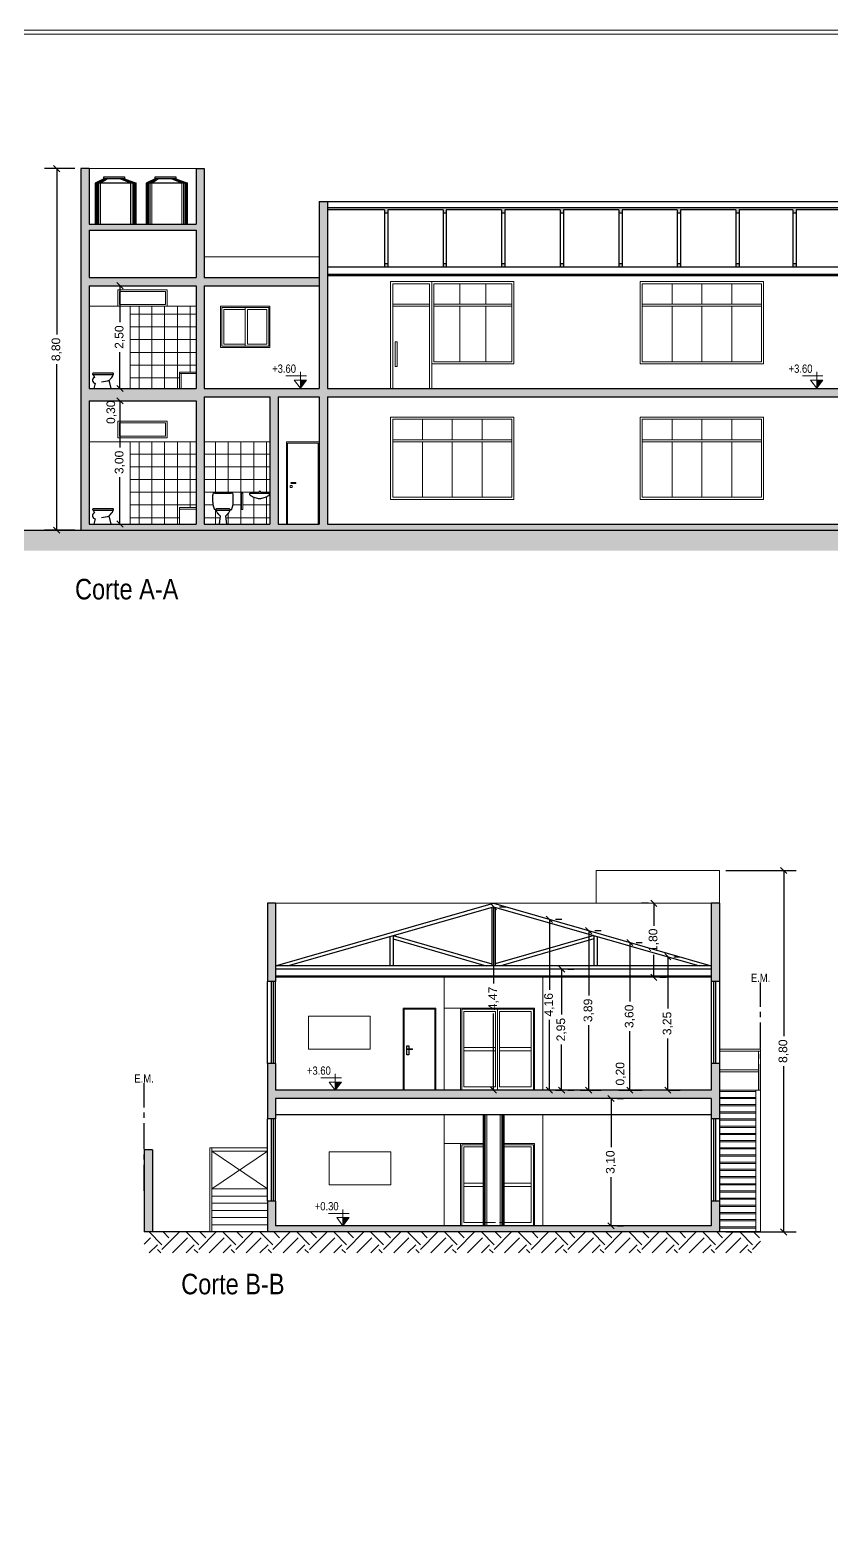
# Model space of a CAD drawing. Header units: millimetres. Extents: x 569 to 671, y 232 to 291.
# Drawn here: x 628.89 to 648.4, y 254.31 to 290.84 of the extents above; entities that cross this region are included whole.
import ezdxf

# ---------------------------------------------------------------- set-up
doc = ezdxf.new("R2010")
doc.units = ezdxf.units.MM
doc.linetypes.add('CENTERX2', pattern=[101.6, 63.5, -12.7, 12.7, -12.7])
for name, color, linetype, lineweight in [('Cotas', 9, 'Continuous', 13), ('MARCO', 130, 'Continuous', 15), ('Mobiliario', 84, 'Continuous', 18), ('Piso', 254, 'Continuous', 13)]:
    doc.layers.add(name, color=color, linetype=linetype, lineweight=lineweight)
for name, color, linetype in [('Ejes', 30, 'CENTERX2'), ('Espesor corte', 171, 'Continuous'), ('Muros', 1, 'Continuous'), ('Texto', 241, 'Continuous'), ('Vista', 4, 'Continuous')]:
    doc.layers.add(name, color=color, linetype=linetype)
doc.styles.add('CARATULA', font='arial.ttf')
doc.styles.add('Cecilia-3', font='ARIALN.TTF', dxfattribs={"height": 0.04})
doc.dimstyles.new('Seba', dxfattribs={"dimscale": 0.3, "dimtxt": 0.7, "dimasz": 0.5, "dimexe": 1, "dimexo": 0.5, "dimgap": 0.3, "dimtad": 0, "dimzin": 1, "dimtxsty": 'CARATULA', "dimblk": 'OBLIQUE', "dimcen": 0.5, "dimclrd": 256, "dimclre": 256, "dimadec": 0, "dimazin": 0, "dimtm": 1e-09, "dimtfac": 1, "dimtmove": 0, "dimatfit": 3, "dimldrblk": 'OBLIQUE', "dimfxl": 1.25, "dimarcsym": 1})
pattern_1 = [(0, (-0.27517, -1.80173), (0, 0.3095625), []), (90, (-0.27517, -1.80173), (-0.3095625, 2e-17), [])]

# ---------------------------------------------------------------- blocks, each defined once
blk = doc.blocks.new('_Oblique')
at = {"color": 0, "linetype": 'ByBlock', "lineweight": -2}
blk.add_line((-0.5, -0.5), (0.5, 0.5), dxfattribs=at)
blk = doc.blocks.new('*D107')
at = {"layer": 'Cotas', "lineweight": -2, "transparency": 16777216}
for p, q in [((643.022, 264.835), (643.022, 263.648)), ((643.172, 264.835), (643.322, 264.835)), ((643.022, 261.735), (643.022, 262.923)), ((643.172, 261.735), (643.322, 261.735))]:
    blk.add_line(p, q, dxfattribs=at)
at = {"layer": 'Defpoints', "color": 0, "transparency": 16777216}
for p in [(643.022, 264.835), (643.022, 264.835), (643.022, 261.735)]:
    blk.add_point(p, dxfattribs=at)
at = {"layer": 'Cotas', "lineweight": -2, "transparency": 16777216, "xscale": 0.15, "yscale": 0.15, "zscale": 0.15}
for p, rotation in [((643.022, 264.835), 90), ((643.022, 261.735), 270)]:
    blk.add_blockref('_Oblique', p, dxfattribs=dict(at, rotation=rotation))
at = {"layer": 'Cotas', "color": 0, "transparency": 16777216, "insert": (643.022, 263.285), "char_height": 0.21, "attachment_point": 5, "rotation": 90, "style": 'CARATULA'}
blk.add_mtext('3,10', dxfattribs=at)
blk = doc.blocks.new('*D108')
at = {"layer": 'Cotas', "lineweight": -2, "transparency": 16777216}
for p, q in [((641.819, 267.985), (641.819, 266.876)), ((641.969, 267.985), (642.119, 267.985)), ((641.819, 265.035), (641.819, 266.145)), ((641.969, 265.035), (642.119, 265.035))]:
    blk.add_line(p, q, dxfattribs=at)
at = {"layer": 'Defpoints', "color": 0, "transparency": 16777216}
for p in [(641.819, 267.985), (641.819, 267.985), (641.819, 265.035)]:
    blk.add_point(p, dxfattribs=at)
at = {"layer": 'Cotas', "lineweight": -2, "transparency": 16777216, "xscale": 0.15, "yscale": 0.15, "zscale": 0.15}
for p, rotation in [((641.819, 267.985), 90), ((641.819, 265.035), 270)]:
    blk.add_blockref('_Oblique', p, dxfattribs=dict(at, rotation=rotation))
at = {"layer": 'Cotas', "color": 0, "transparency": 16777216, "insert": (641.819, 266.51), "char_height": 0.21, "attachment_point": 5, "rotation": 90, "style": 'CARATULA'}
blk.add_mtext('2,95', dxfattribs=at)
blk = doc.blocks.new('*D109')
at = {"layer": 'Cotas', "lineweight": -2, "transparency": 16777216}
for p, q in [((643.932, 269.585), (643.763, 269.585)), ((644.063, 269.585), (644.063, 269.038)), ((644.063, 267.785), (644.063, 268.333)), ((644.213, 267.785), (644.363, 267.785))]:
    blk.add_line(p, q, dxfattribs=at)
at = {"layer": 'Defpoints', "color": 0, "transparency": 16777216}
for p in [(644.063, 269.585), (644.082, 269.585), (644.063, 267.785)]:
    blk.add_point(p, dxfattribs=at)
at = {"layer": 'Cotas', "lineweight": -2, "transparency": 16777216, "xscale": 0.15, "yscale": 0.15, "zscale": 0.15}
for p, rotation in [((644.063, 269.585), 90), ((644.063, 267.785), 270)]:
    blk.add_blockref('_Oblique', p, dxfattribs=dict(at, rotation=rotation))
at = {"layer": 'Cotas', "color": 0, "transparency": 16777216, "insert": (644.063, 268.685), "char_height": 0.21, "attachment_point": 5, "rotation": 90, "style": 'CARATULA'}
blk.add_mtext('1,80', dxfattribs=at)
blk = doc.blocks.new('SAVLS507')
for p, q in [((0.094, 0.337), (0.578, 0.337)), ((0.296, 0.161), (0.441, 0.186))]:
    blk.add_line(p, q)
blk.add_lwpolyline([(0.583, 0.35, 0.522647), (0.569, 0.37), (0.087, 0.37, 1), (0.087, 0.337), (0.094, 0.337), (0.119, 0.269, 0.782087), (0.139, 0.125), (0.108, 0), (0.531, 0), (0.483, 0.203, 0.067623), (0.502, 0.222), (0.543, 0.27, 0.088713), (0.57, 0.315)], format="xyb", close=True)
blk.add_arc((0.424, 0.284), 0.1, 279.6796, 305.7759)
blk = doc.blocks.new('SAVFS507')
blk.add_line((-0.172, 0.337), (0.172, 0.337))
blk.add_lwpolyline([(-0.172, 0.35), (-0.172, 0.335, 0.090169), (-0.169, 0.318), (-0.145, 0.276, 0.089458), (-0.136, 0.261), (-0.109, 0.235, 0.083801), (-0.096, 0.225), (-0.066, 0.202), (-0.094, 0), (0.094, 0), (0.066, 0.202), (0.096, 0.225, 0.083801), (0.109, 0.235), (0.136, 0.261, 0.089458), (0.145, 0.276), (0.169, 0.318, 0.090169), (0.172, 0.335), (0.172, 0.35, 0.414214), (0.152, 0.37), (-0.152, 0.37, 0.414214)], format="xyb", close=True)
blk = doc.blocks.new('LVCHF-BA')
blk.add_lwpolyline([(-0.231, 0.814), (0.231, 0.814, -0.414214), (0.241, 0.804), (0.241, 0.779, -0.157739), (0.237, 0.767), (0.214, 0.75, -0.075979), (0.134, 0.707), (0.05, 0.678, -0.172111), (-0.05, 0.678), (-0.134, 0.707, -0.075979), (-0.214, 0.75), (-0.237, 0.767, -0.316846), (-0.241, 0.779), (-0.241, 0.804, -0.414214), (-0.231, 0.814)], format="xyb", close=True)
blk = doc.blocks.new('*D139')
at = {"layer": 'Cotas', "lineweight": -2, "transparency": 16777216}
for p, q in [((645.812, 270.385), (647.523, 270.385)), ((647.223, 270.385), (647.223, 266.348)), ((647.223, 261.585), (647.223, 265.623)), ((645.812, 261.585), (647.523, 261.585))]:
    blk.add_line(p, q, dxfattribs=at)
at = {"layer": 'Defpoints', "color": 0, "transparency": 16777216}
for p in [(645.662, 270.385), (645.662, 261.585), (647.223, 261.585)]:
    blk.add_point(p, dxfattribs=at)
at = {"layer": 'Cotas', "lineweight": -2, "transparency": 16777216, "xscale": 0.15, "yscale": 0.15, "zscale": 0.15}
for p, rotation in [((647.223, 270.385), 90), ((647.223, 261.585), 270)]:
    blk.add_blockref('_Oblique', p, dxfattribs=dict(at, rotation=rotation))
at = {"layer": 'Cotas', "color": 0, "transparency": 16777216, "insert": (647.223, 265.985), "char_height": 0.21, "attachment_point": 5, "rotation": 90, "style": 'CARATULA'}
blk.add_mtext('8,80', dxfattribs=at)
blk = doc.blocks.new('*D140')
at = {"layer": 'Cotas', "lineweight": -2, "transparency": 16777216}
for p, q in [((629.974, 287.467), (629.234, 287.467)), ((629.534, 287.467), (629.534, 283.43)), ((629.534, 278.667), (629.534, 282.705)), ((629.974, 278.667), (629.234, 278.667))]:
    blk.add_line(p, q, dxfattribs=at)
at = {"layer": 'Defpoints', "color": 0, "transparency": 16777216}
for p in [(630.124, 287.467), (629.534, 278.667), (630.124, 278.667)]:
    blk.add_point(p, dxfattribs=at)
at = {"layer": 'Cotas', "lineweight": -2, "transparency": 16777216, "xscale": 0.15, "yscale": 0.15, "zscale": 0.15}
for p, rotation in [((629.534, 287.467), 90), ((629.534, 278.667), 270)]:
    blk.add_blockref('_Oblique', p, dxfattribs=dict(at, rotation=rotation))
at = {"layer": 'Cotas', "color": 0, "transparency": 16777216, "insert": (629.534, 283.067), "char_height": 0.21, "attachment_point": 5, "rotation": 90, "style": 'CARATULA'}
blk.add_mtext('8,80', dxfattribs=at)
blk = doc.blocks.new('*D146')
at = {"layer": 'Cotas', "lineweight": -2, "transparency": 16777216}
for p, q in [((631.073, 281.817), (631.073, 280.68)), ((631.223, 281.817), (631.373, 281.817)), ((631.073, 278.817), (631.073, 279.955)), ((631.223, 278.817), (631.373, 278.817))]:
    blk.add_line(p, q, dxfattribs=at)
at = {"layer": 'Defpoints', "color": 0, "transparency": 16777216}
for p in [(631.073, 281.817), (631.073, 281.817), (631.073, 278.817)]:
    blk.add_point(p, dxfattribs=at)
at = {"layer": 'Cotas', "lineweight": -2, "transparency": 16777216, "xscale": 0.15, "yscale": 0.15, "zscale": 0.15}
for p, rotation in [((631.073, 281.817), 90), ((631.073, 278.817), 270)]:
    blk.add_blockref('_Oblique', p, dxfattribs=dict(at, rotation=rotation))
at = {"layer": 'Cotas', "color": 0, "transparency": 16777216, "insert": (631.073, 280.317), "char_height": 0.21, "attachment_point": 5, "rotation": 90, "style": 'CARATULA'}
blk.add_mtext('3,00', dxfattribs=at)
blk = doc.blocks.new('*D147')
at = {"layer": 'Cotas', "lineweight": -2, "transparency": 16777216}
for p, q in [((631.073, 284.617), (631.073, 283.731)), ((631.223, 284.617), (631.373, 284.617)), ((631.073, 282.117), (631.073, 283.003)), ((631.223, 282.117), (631.373, 282.117))]:
    blk.add_line(p, q, dxfattribs=at)
at = {"layer": 'Defpoints', "color": 0, "transparency": 16777216}
for p in [(631.073, 284.617), (631.073, 284.617), (631.073, 282.117)]:
    blk.add_point(p, dxfattribs=at)
at = {"layer": 'Cotas', "lineweight": -2, "transparency": 16777216, "xscale": 0.15, "yscale": 0.15, "zscale": 0.15}
for p, rotation in [((631.073, 284.617), 90), ((631.073, 282.117), 270)]:
    blk.add_blockref('_Oblique', p, dxfattribs=dict(at, rotation=rotation))
at = {"layer": 'Cotas', "color": 0, "transparency": 16777216, "insert": (631.073, 283.367), "char_height": 0.21, "attachment_point": 5, "rotation": 90, "style": 'CARATULA'}
blk.add_mtext('2,50', dxfattribs=at)
blk = doc.blocks.new('*D148')
at = {"layer": 'Cotas', "lineweight": -2, "transparency": 16777216}
for p, q in [((640.162, 269.502), (640.162, 267.636)), ((640.312, 269.502), (640.462, 269.502)), ((640.162, 265.035), (640.162, 266.902)), ((642.18, 265.035), (639.862, 265.035))]:
    blk.add_line(p, q, dxfattribs=at)
at = {"layer": 'Defpoints', "color": 0, "transparency": 16777216}
for p in [(640.162, 269.502), (640.162, 269.502), (642.33, 265.035)]:
    blk.add_point(p, dxfattribs=at)
at = {"layer": 'Cotas', "lineweight": -2, "transparency": 16777216, "xscale": 0.15, "yscale": 0.15, "zscale": 0.15}
for p, rotation in [((640.162, 269.502), 90), ((640.162, 265.035), 270)]:
    blk.add_blockref('_Oblique', p, dxfattribs=dict(at, rotation=rotation))
at = {"layer": 'Cotas', "color": 0, "transparency": 16777216, "insert": (640.162, 267.269), "char_height": 0.21, "attachment_point": 5, "rotation": 90, "style": 'CARATULA'}
blk.add_mtext('4,47', dxfattribs=at)
blk = doc.blocks.new('*D149')
at = {"layer": 'Cotas', "lineweight": -2, "transparency": 16777216}
for p, q in [((644.403, 268.286), (644.403, 267.024)), ((644.553, 268.286), (644.703, 268.286)), ((644.403, 265.035), (644.403, 266.297)), ((644.414, 265.035), (644.703, 265.035))]:
    blk.add_line(p, q, dxfattribs=at)
at = {"layer": 'Defpoints', "color": 0, "transparency": 16777216}
for p in [(644.403, 268.286), (644.403, 268.286), (644.264, 265.035)]:
    blk.add_point(p, dxfattribs=at)
at = {"layer": 'Cotas', "lineweight": -2, "transparency": 16777216, "xscale": 0.15, "yscale": 0.15, "zscale": 0.15}
for p, rotation in [((644.403, 268.286), 90), ((644.403, 265.035), 270)]:
    blk.add_blockref('_Oblique', p, dxfattribs=dict(at, rotation=rotation))
at = {"layer": 'Cotas', "color": 0, "transparency": 16777216, "insert": (644.403, 266.661), "char_height": 0.21, "attachment_point": 5, "rotation": 90, "style": 'CARATULA'}
blk.add_mtext('3,25', dxfattribs=at)
blk = doc.blocks.new('*D150')
at = {"layer": 'Cotas', "lineweight": -2, "transparency": 16777216}
for p, q in [((643.481, 268.633), (643.481, 267.197)), ((643.631, 268.633), (643.781, 268.633)), ((643.481, 265.035), (643.481, 266.472)), ((643.214, 265.035), (643.781, 265.035))]:
    blk.add_line(p, q, dxfattribs=at)
at = {"layer": 'Defpoints', "color": 0, "transparency": 16777216}
for p in [(643.481, 268.633), (643.481, 268.633), (643.064, 265.035)]:
    blk.add_point(p, dxfattribs=at)
at = {"layer": 'Cotas', "lineweight": -2, "transparency": 16777216, "xscale": 0.15, "yscale": 0.15, "zscale": 0.15}
for p, rotation in [((643.481, 268.633), 90), ((643.481, 265.035), 270)]:
    blk.add_blockref('_Oblique', p, dxfattribs=dict(at, rotation=rotation))
at = {"layer": 'Cotas', "color": 0, "transparency": 16777216, "insert": (643.481, 266.834), "char_height": 0.21, "attachment_point": 5, "rotation": 90, "style": 'CARATULA'}
blk.add_mtext('3,60', dxfattribs=at)
blk = doc.blocks.new('*D151')
at = {"layer": 'Cotas', "lineweight": -2, "transparency": 16777216}
for p, q in [((642.479, 268.921), (642.479, 267.341)), ((642.629, 268.921), (642.779, 268.921)), ((642.479, 265.035), (642.479, 266.615)), ((642.269, 265.035), (642.779, 265.035))]:
    blk.add_line(p, q, dxfattribs=at)
at = {"layer": 'Defpoints', "color": 0, "transparency": 16777216}
for p in [(642.479, 268.921), (642.479, 268.921), (642.119, 265.035)]:
    blk.add_point(p, dxfattribs=at)
at = {"layer": 'Cotas', "lineweight": -2, "transparency": 16777216, "xscale": 0.15, "yscale": 0.15, "zscale": 0.15}
for p, rotation in [((642.479, 268.921), 90), ((642.479, 265.035), 270)]:
    blk.add_blockref('_Oblique', p, dxfattribs=dict(at, rotation=rotation))
at = {"layer": 'Cotas', "color": 0, "transparency": 16777216, "insert": (642.479, 266.978), "char_height": 0.21, "attachment_point": 5, "rotation": 90, "style": 'CARATULA'}
blk.add_mtext('3,89', dxfattribs=at)
blk = doc.blocks.new('*D152')
at = {"layer": 'Cotas', "lineweight": -2, "transparency": 16777216}
for p, q in [((641.521, 269.196), (641.521, 267.482)), ((641.671, 269.196), (641.821, 269.196)), ((641.521, 265.035), (641.521, 266.749)), ((641.671, 265.035), (641.821, 265.035))]:
    blk.add_line(p, q, dxfattribs=at)
at = {"layer": 'Defpoints', "color": 0, "transparency": 16777216}
for p in [(641.521, 269.196), (641.521, 269.196), (641.521, 265.035)]:
    blk.add_point(p, dxfattribs=at)
at = {"layer": 'Cotas', "lineweight": -2, "transparency": 16777216, "xscale": 0.15, "yscale": 0.15, "zscale": 0.15}
for p, rotation in [((641.521, 269.196), 90), ((641.521, 265.035), 270)]:
    blk.add_blockref('_Oblique', p, dxfattribs=dict(at, rotation=rotation))
at = {"layer": 'Cotas', "color": 0, "transparency": 16777216, "insert": (641.521, 267.115), "char_height": 0.21, "attachment_point": 5, "rotation": 90, "style": 'CARATULA'}
blk.add_mtext('4,16', dxfattribs=at)

msp = doc.modelspace()

# ---------------------------------------------------------------- hatches: boundary and pattern name
at = {"layer": 'Cotas'}
for points in [[(635.613, 282.321), (635.463, 282.321), (635.463, 282.121)], [(648.178, 282.321), (648.028, 282.321), (648.028, 282.121)], [(636.46, 265.235), (636.31, 265.235), (636.31, 265.035)], [(636.649, 261.935), (636.499, 261.935), (636.499, 261.735)]]:
    msp.add_hatch(color=256, dxfattribs=at).paths.add_polyline_path(points)
at = {"layer": 'Muros'}
h = msp.add_hatch(color=256, dxfattribs=at)
h.dxf.hatch_style = 1
h.paths.add_polyline_path([(635.924, 284.817), (633.124, 284.817), (633.124, 287.467), (632.924, 287.467), (632.924, 286.117), (630.324, 286.117), (630.324, 287.467), (630.124, 287.467), (630.124, 278.667), (655.756, 278.667), (655.756, 278.817), (636.124, 278.817), (636.124, 281.917), (655.556, 281.917), (655.556, 281.417), (655.756, 281.417), (655.756, 282.717), (655.556, 282.717), (655.556, 282.117), (636.124, 282.117), (636.124, 286.667), (635.924, 286.667), (635.924, 282.117), (633.124, 282.117), (633.124, 284.617), (635.924, 284.617)])
h.paths.add_polyline_path([(632.924, 284.817), (630.324, 284.817), (630.324, 285.967), (632.924, 285.967)], flags=16)
h.paths.add_polyline_path([(632.924, 284.617), (632.924, 282.117), (630.324, 282.117), (630.324, 284.617)], flags=16)
h.paths.add_polyline_path([(633.124, 281.917), (634.724, 281.917), (634.724, 278.817), (633.124, 278.817)], flags=16)
h.paths.add_polyline_path([(632.924, 281.817), (632.924, 278.817), (630.324, 278.817), (630.324, 281.817)], flags=16)
h.paths.add_polyline_path([(634.924, 281.917), (635.924, 281.917), (635.924, 278.817), (634.924, 278.817)], flags=16)
h.paths.add_polyline_path([(655.756, 286.667), (655.556, 286.667), (655.556, 286.517), (636.124, 286.517), (636.124, 286.467), (637.509, 286.467), (637.509, 286.387), (637.589, 286.387), (637.589, 286.467), (638.934, 286.467), (638.934, 286.387), (639.014, 286.387), (639.014, 286.467), (640.359, 286.467), (640.359, 286.387), (640.439, 286.387), (640.439, 286.467), (641.784, 286.467), (641.784, 286.387), (641.864, 286.387), (641.864, 286.467), (643.209, 286.467), (643.209, 286.387), (643.289, 286.387), (643.289, 286.467), (644.634, 286.467), (644.634, 286.387), (644.714, 286.387), (644.714, 286.467), (646.059, 286.467), (646.059, 286.387), (646.139, 286.387), (646.139, 286.467), (647.444, 286.467), (647.444, 286.387), (647.524, 286.387), (647.524, 286.467), (648.909, 286.467), (648.909, 286.387), (648.989, 286.387), (648.989, 286.467), (650.374, 286.467), (650.374, 286.387), (650.454, 286.387), (650.454, 286.467), (651.839, 286.467), (651.839, 286.387), (651.919, 286.387), (651.919, 286.467), (653.304, 286.467), (653.304, 286.387), (653.384, 286.387), (653.384, 286.467), (654.769, 286.467), (654.769, 286.387), (654.849, 286.387), (654.849, 286.467), (655.556, 286.467), (655.556, 284.717), (655.756, 284.717)], flags=17)
h = msp.add_hatch(color=256, dxfattribs=at)
h.paths.add_polyline_path([(637.589, 285.147), (637.509, 285.147), (637.509, 285.067), (637.589, 285.067)])
h.paths.add_polyline_path([(639.014, 285.147), (638.934, 285.147), (638.934, 285.067), (639.014, 285.067)])
h.paths.add_polyline_path([(640.439, 285.147), (640.359, 285.147), (640.359, 285.067), (640.439, 285.067)])
h.paths.add_polyline_path([(641.864, 285.147), (641.784, 285.147), (641.784, 285.067), (641.864, 285.067)])
h.paths.add_polyline_path([(643.289, 285.147), (643.209, 285.147), (643.209, 285.067), (643.289, 285.067)])
h.paths.add_polyline_path([(644.714, 285.147), (644.634, 285.147), (644.634, 285.067), (644.714, 285.067)])
h.paths.add_polyline_path([(646.139, 285.147), (646.059, 285.147), (646.059, 285.067), (646.139, 285.067)])
h.paths.add_polyline_path([(647.524, 285.147), (647.444, 285.147), (647.444, 285.067), (647.524, 285.067)])
h.paths.add_polyline_path([(648.989, 285.147), (648.909, 285.147), (648.909, 285.067), (648.989, 285.067)])
h = msp.add_hatch(color=256, dxfattribs=at)
h.dxf.hatch_style = 1
h.paths.add_polyline_path([(634.862, 269.585), (634.662, 269.585), (634.662, 267.685), (634.862, 267.685)])
h.paths.add_polyline_path([(634.862, 265.035), (634.862, 265.685), (634.662, 265.685), (634.662, 264.335), (634.862, 264.335), (634.862, 264.835), (645.462, 264.835), (645.462, 264.335), (645.662, 264.335), (645.662, 265.685), (645.462, 265.685), (645.462, 265.035)])
h.paths.add_polyline_path([(645.462, 261.735), (634.862, 261.735), (634.862, 262.335), (634.662, 262.335), (634.662, 261.585), (645.662, 261.585), (645.662, 262.335), (645.462, 262.335)])
h.paths.add_polyline_path([(631.862, 263.585), (631.662, 263.585), (631.662, 261.585), (631.862, 261.585)])
h.paths.add_polyline_path([(645.662, 269.585), (645.462, 269.585), (645.462, 267.685), (645.662, 267.685)])
at = {"layer": 'Piso'}
h = msp.add_hatch(dxfattribs=at)
h.set_pattern_fill('NET,_O', color=256, scale=0.0975)
h.set_pattern_definition(pattern_1)
h.paths.add_polyline_path([(632.524, 282.517), (632.924, 282.517), (632.924, 284.117), (632.224, 284.117), (631.324, 284.117), (631.324, 282.117), (632.524, 282.117)])
h = msp.add_hatch(dxfattribs=at)
h.set_pattern_fill('NET,_O', color=256, scale=0.0975)
h.set_pattern_definition(pattern_1)
h.paths.add_polyline_path([(631.324, 278.817), (632.524, 278.817), (632.524, 279.217), (632.924, 279.217), (632.924, 280.817), (631.324, 280.817)])
h = msp.add_hatch(dxfattribs=at)
h.set_pattern_fill('NET,_O', color=256, scale=0.0975)
h.set_pattern_definition(pattern_1)
h.paths.add_polyline_path([(634.724, 280.817), (633.124, 280.817), (633.124, 278.817), (633.487, 278.817), (633.515, 279.02), (633.485, 279.042, -0.083801), (633.472, 279.052), (633.445, 279.078, -0.089458), (633.436, 279.093), (633.412, 279.135, -0.090169), (633.409, 279.153), (633.409, 279.171), (633.37, 279.171, -0.069646), (633.331, 279.346), (633.331, 279.521, -0.414214), (633.381, 279.571), (633.781, 279.571, -0.414214), (633.831, 279.521), (633.831, 279.346, -0.055833), (633.792, 279.171), (633.753, 279.171, -0.053884), (633.753, 279.167), (633.753, 279.153, -0.090169), (633.75, 279.135), (633.726, 279.093, -0.089458), (633.717, 279.078), (633.69, 279.052, -0.083801), (633.677, 279.042), (633.646, 279.02), (633.675, 278.817), (634.724, 278.817)])
h.paths.add_polyline_path([(634.031, 279.571), (634.061, 279.571), (634.061, 279.171), (634.031, 279.171)], flags=16)
h.paths.add_polyline_path([(634.24, 279.571), (634.453, 279.571), (634.453, 279.589), (634.458, 279.619, -0.22722), (634.496, 279.619), (634.501, 279.589), (634.501, 279.571), (634.702, 279.571, -0.414214), (634.712, 279.561), (634.712, 279.536, -0.157739), (634.708, 279.524), (634.685, 279.507, -0.075979), (634.605, 279.464), (634.521, 279.435, -0.172111), (634.421, 279.435), (634.337, 279.464, -0.075979), (634.257, 279.507), (634.234, 279.524, -0.316846), (634.23, 279.536), (634.23, 279.561, -0.414214)], flags=16)
h.paths.add_polyline_path([(634.456, 279.606, -0.350028), (634.498, 279.606, -0.350028)], flags=0)
h = msp.add_hatch(dxfattribs=at)
h.set_pattern_fill('EARTH,_O', color=256, scale=0.1, angle=45)
h.set_pattern_definition([(45, (-0.27517, -1.8017), (6e-17, 0.8980256), [0.635, -0.635]), (45, (-0.44355, -1.63335), (6e-17, 0.8980256), [0.635, -0.635]), (45, (-0.6119, -1.46497), (6e-17, 0.8980256), [0.635, -0.635]), (135, (-0.6119, -1.3527), (-0.8980256, 6e-17), [0.635, -0.635]), (135, (-0.44355, -1.18433), (-0.8980256, 6e-17), [0.635, -0.635]), (135, (-0.27517, -1.01595), (-0.8980256, 6e-17), [0.635, -0.635])])
h.paths.add_polyline_path([(669.149, 278.517), (665.149, 278.517), (665.149, 278.667), (661.794, 278.667), (661.64, 278.167), (670.399, 278.167), (670.399, 278.459, 0.10072), (669.149, 278.367)])
h.paths.add_polyline_path([(661.48, 278.667), (625.145, 278.667), (625.145, 278.167), (661.326, 278.167)])
h = msp.add_hatch(dxfattribs=at)
h.set_pattern_fill('EARTH,_O', color=256, scale=0.1, angle=45)
h.set_pattern_definition([(45, (72.0642, -121.7347), (6e-17, 0.8980256), [0.635, -0.635]), (45, (71.8958, -121.56635), (6e-17, 0.8980256), [0.635, -0.635]), (45, (71.72745, -121.398), (6e-17, 0.8980256), [0.635, -0.635]), (135, (71.72745, -121.2857), (-0.8980256, 6e-17), [0.635, -0.635]), (135, (71.8958, -121.11734), (-0.8980256, 6e-17), [0.635, -0.635]), (135, (72.0642, -120.94896), (-0.8980256, 6e-17), [0.635, -0.635])])
h.paths.add_polyline_path([(646.662, 261.585), (631.662, 261.585), (631.662, 261.077), (646.662, 261.077)])
at = {"layer": 'Texto'}
for points in [[(655.556, 284.897), (636.124, 284.897), (636.124, 284.867), (655.556, 284.867)], [(644.262, 267.815), (634.862, 267.815), (634.862, 267.785), (644.262, 267.785)], [(645.462, 267.815), (641.362, 267.815), (641.362, 267.785), (645.462, 267.785)]]:
    msp.add_hatch(color=256, dxfattribs=at).paths.add_polyline_path(points)

# ---------------------------------------------------------------- linework, layer by layer
at = {"layer": 'Cotas'}
for p, q in [((635.113, 282.421), (635.613, 282.421)), ((635.463, 282.521), (635.463, 282.121)), ((647.678, 282.421), (648.178, 282.421)), ((648.028, 282.521), (648.028, 282.121)), ((630.923, 282.117), (630.773, 282.117)), ((635.463, 282.121), (635.313, 282.321)), ((635.313, 282.321), (635.613, 282.321)), ((635.463, 282.121), (635.613, 282.321)), ((648.028, 282.121), (647.878, 282.321)), ((647.878, 282.321), (648.178, 282.321)), ((648.028, 282.121), (648.178, 282.321)), ((630.923, 281.817), (630.773, 281.817)), ((635.96, 265.335), (636.46, 265.335)), ((636.31, 265.435), (636.31, 265.035)), ((636.31, 265.035), (636.16, 265.235)), ((636.16, 265.235), (636.46, 265.235)), ((636.31, 265.035), (636.46, 265.235)), ((636.149, 262.035), (636.649, 262.035)), ((636.499, 262.135), (636.499, 261.735)), ((636.499, 261.735), (636.349, 261.935)), ((636.349, 261.935), (636.649, 261.935)), ((636.499, 261.735), (636.649, 261.935))]:
    msp.add_line(p, q, dxfattribs=at)
at = {"layer": 'Ejes', "ltscale": 0.01}
for p, q in [((646.662, 265.035), (646.662, 267.66)), ((631.662, 262.585), (631.662, 265.21))]:
    msp.add_line(p, q, dxfattribs=at)
at = {"layer": 'Espesor corte'}
for p, q in [((625.145, 278.667), (661.48, 278.667)), ((646.662, 261.585), (631.662, 261.585))]:
    msp.add_line(p, q, dxfattribs=at)
at = {"layer": 'MARCO'}
msp.add_lwpolyline([(569.247, 231.642), (671.197, 231.642), (671.197, 290.842), (569.247, 290.842)], dxfattribs=at)
msp.add_lwpolyline([(569.347, 231.742), (671.097, 231.742), (671.097, 290.742), (569.347, 290.742)], close=True, dxfattribs=at)
at = {"layer": 'Mobiliario'}
for p, q in [((630.324, 287.467), (632.924, 287.467)), ((633.124, 285.317), (635.924, 285.317)), ((638.659, 284.717), (637.659, 284.717)), ((638.609, 284.667), (637.709, 284.667)), ((637.709, 284.667), (637.709, 282.117)), ((638.609, 284.667), (638.609, 282.117)), ((638.659, 284.717), (638.659, 282.117)), ((640.659, 284.717), (638.659, 284.717)), ((638.709, 284.667), (638.709, 282.767)), ((639.342, 284.667), (639.342, 284.167)), ((639.975, 284.667), (639.975, 284.167)), ((643.733, 284.717), (646.733, 284.717)), ((644.508, 284.667), (644.508, 284.167)), ((645.233, 284.167), (645.233, 284.667)), ((645.958, 284.667), (645.958, 284.167)), ((631.324, 284.117), (630.324, 284.117)), ((631.324, 284.117), (631.324, 282.117)), ((634.124, 284.087), (634.124, 283.147)), ((634.174, 284.037), (634.174, 283.197)), ((637.709, 284.167), (638.609, 284.167)), ((637.709, 284.117), (638.609, 284.117)), ((638.709, 284.167), (640.609, 284.167)), ((638.709, 284.117), (640.609, 284.117)), ((639.342, 284.117), (639.342, 282.767)), ((639.975, 284.117), (639.975, 282.767)), ((643.783, 284.167), (646.683, 284.167)), ((643.783, 284.117), (646.683, 284.117)), ((644.508, 284.117), (644.508, 282.767)), ((645.233, 282.767), (645.233, 284.117)), ((645.958, 284.117), (645.958, 282.767)), ((632.524, 282.517), (632.524, 282.117)), ((632.524, 282.517), (632.924, 282.517)), ((632.524, 282.477), (632.924, 282.477)), ((632.564, 282.477), (632.564, 282.117)), ((637.659, 281.417), (640.659, 281.417)), ((638.434, 281.367), (638.434, 280.867)), ((639.159, 280.867), (639.159, 281.367)), ((639.884, 281.367), (639.884, 280.867)), ((643.733, 281.417), (646.733, 281.417)), ((644.508, 281.367), (644.508, 280.867)), ((645.233, 280.867), (645.233, 281.367)), ((645.958, 281.367), (645.958, 280.867)), ((631.324, 280.817), (630.324, 280.817)), ((631.324, 280.817), (631.324, 278.817)), ((633.124, 280.817), (634.724, 280.817)), ((635.924, 280.817), (635.124, 280.817)), ((635.124, 280.817), (635.124, 278.817)), ((637.709, 280.867), (640.609, 280.867)), ((637.709, 280.817), (640.609, 280.817)), ((638.434, 280.817), (638.434, 279.467)), ((639.159, 279.467), (639.159, 280.817)), ((639.884, 280.817), (639.884, 279.467)), ((643.783, 280.867), (646.683, 280.867)), ((643.783, 280.817), (646.683, 280.817)), ((644.508, 280.817), (644.508, 279.467)), ((645.233, 279.467), (645.233, 280.817)), ((645.958, 280.817), (645.958, 279.467)), ((634.453, 279.589), (634.458, 279.619)), ((634.453, 279.571), (634.453, 279.589)), ((634.501, 279.589), (634.496, 279.619)), ((634.501, 279.571), (634.501, 279.589)), ((632.524, 279.217), (632.924, 279.217)), ((632.524, 279.217), (632.524, 278.817)), ((632.524, 279.177), (632.924, 279.177)), ((645.462, 269.585), (634.862, 269.585)), ((638.962, 267.815), (638.962, 265.035)), ((641.362, 267.815), (641.362, 265.035)), ((638.762, 267.035), (637.962, 267.035)), ((637.962, 267.035), (637.962, 265.035)), ((638.762, 267.035), (638.762, 265.035)), ((639.362, 267.035), (638.962, 267.035)), ((639.362, 267.035), (639.362, 265.035)), ((646.662, 266.035), (645.662, 266.035)), ((646.662, 265.985), (645.662, 265.985)), ((646.612, 265.035), (646.612, 265.985)), ((646.662, 265.035), (646.662, 266.035)), ((646.612, 265.535), (645.662, 265.535)), ((646.612, 265.485), (645.662, 265.485)), ((645.662, 265.035), (646.662, 265.035)), ((645.662, 265.005), (646.541, 265.005)), ((646.541, 265.035), (646.541, 261.585)), ((646.662, 265.035), (646.662, 261.585)), ((638.962, 264.435), (638.962, 261.735)), ((641.362, 264.435), (641.362, 261.735)), ((633.262, 263.635), (633.262, 261.585)), ((633.312, 263.635), (633.262, 263.635)), ((633.312, 263.635), (633.312, 261.585)), ((639.362, 263.735), (638.962, 263.735)), ((639.362, 263.735), (639.362, 261.735)), ((634.662, 262.635), (633.312, 262.635)), ((634.662, 262.46), (633.312, 262.46)), ((634.662, 262.285), (633.312, 262.285)), ((634.662, 262.11), (633.312, 262.11)), ((634.662, 261.935), (633.312, 261.935)), ((634.662, 261.76), (633.312, 261.76))]:
    msp.add_line(p, q, dxfattribs=at)
for points in [[(637.659, 284.717), (637.659, 282.117)], [(638.659, 282.717), (640.659, 282.717), (640.659, 284.717)], [(638.709, 282.767), (640.609, 282.767), (640.609, 284.667), (638.709, 284.667)], [(643.733, 284.717), (643.733, 282.717), (646.733, 282.717), (646.733, 284.717)], [(634.124, 284.037), (633.604, 284.037), (633.604, 283.197), (634.124, 283.197)], [(634.174, 283.197), (634.644, 283.197), (634.644, 284.037), (634.174, 284.037)], [(637.659, 281.417), (637.659, 279.417), (640.659, 279.417), (640.659, 281.417)], [(643.733, 281.417), (643.733, 279.417), (646.733, 279.417), (646.733, 281.417)]]:
    msp.add_lwpolyline(points, dxfattribs=at)
for points in [[(643.783, 282.767), (646.683, 282.767), (646.683, 284.667), (643.783, 284.667)], [(633.524, 283.117), (634.724, 283.117), (634.724, 284.117), (633.524, 284.117)], [(637.767, 282.652), (637.817, 282.652), (637.817, 283.252), (637.767, 283.252)], [(637.709, 279.467), (640.609, 279.467), (640.609, 281.367), (637.709, 281.367)], [(643.783, 279.467), (646.683, 279.467), (646.683, 281.367), (643.783, 281.367)], [(634.031, 279.171), (634.061, 279.171), (634.061, 279.571), (634.031, 279.571)], [(635.662, 266.035), (637.162, 266.035), (637.162, 266.835), (635.662, 266.835)], [(636.162, 262.735), (637.662, 262.735), (637.662, 263.535), (636.162, 263.535)]]:
    msp.add_lwpolyline(points, close=True, dxfattribs=at)
for centre, radius, start, end in [((634.477, 279.579), 0.034, 51.4171, 128.5829), ((634.477, 279.632), 0.034, 231.4171, 308.5829), ((634.477, 279.579), 0.044, 64.3973, 115.6027)]:
    msp.add_arc(centre, radius, start, end, dxfattribs=at)
at = {"layer": 'Muros'}
for p, q in [((630.124, 287.467), (630.124, 278.667)), ((630.324, 287.467), (630.124, 287.467)), ((630.324, 287.467), (630.324, 286.117)), ((632.924, 287.467), (632.924, 286.117)), ((632.924, 287.467), (633.124, 287.467)), ((633.124, 287.467), (633.124, 284.817)), ((635.924, 286.667), (635.924, 282.117)), ((635.924, 286.667), (636.124, 286.667)), ((636.124, 286.667), (636.124, 282.117)), ((655.556, 286.517), (636.124, 286.517)), ((637.509, 286.467), (636.124, 286.467)), ((637.509, 286.467), (637.509, 286.387)), ((638.934, 286.467), (637.589, 286.467)), ((637.589, 286.467), (637.589, 286.387)), ((638.934, 286.467), (638.934, 286.387)), ((640.359, 286.467), (639.014, 286.467)), ((639.014, 286.467), (639.014, 286.387)), ((640.359, 286.467), (640.359, 286.387)), ((641.784, 286.467), (640.439, 286.467)), ((640.439, 286.467), (640.439, 286.387)), ((641.784, 286.467), (641.784, 286.387)), ((643.209, 286.467), (641.864, 286.467)), ((641.864, 286.467), (641.864, 286.387)), ((643.209, 286.467), (643.209, 286.387)), ((644.634, 286.467), (643.289, 286.467)), ((643.289, 286.467), (643.289, 286.387)), ((644.634, 286.467), (644.634, 286.387)), ((646.059, 286.467), (644.714, 286.467)), ((644.714, 286.467), (644.714, 286.387)), ((646.059, 286.467), (646.059, 286.387)), ((647.444, 286.467), (646.139, 286.467)), ((646.139, 286.467), (646.139, 286.387)), ((647.444, 286.467), (647.444, 286.387)), ((648.909, 286.467), (647.524, 286.467)), ((647.524, 286.467), (647.524, 286.387)), ((630.324, 286.117), (632.924, 286.117)), ((637.589, 286.387), (637.509, 286.387)), ((639.014, 286.387), (638.934, 286.387)), ((640.439, 286.387), (640.359, 286.387)), ((641.864, 286.387), (641.784, 286.387)), ((643.289, 286.387), (643.209, 286.387)), ((644.714, 286.387), (644.634, 286.387)), ((646.139, 286.387), (646.059, 286.387)), ((647.524, 286.387), (647.444, 286.387)), ((630.324, 285.967), (632.924, 285.967)), ((630.324, 285.967), (630.324, 284.817)), ((632.924, 285.967), (632.924, 284.817)), ((655.556, 285.067), (636.124, 285.067)), ((637.589, 285.147), (637.509, 285.147)), ((637.509, 285.147), (637.509, 285.067)), ((637.589, 285.147), (637.589, 285.067)), ((639.014, 285.147), (638.934, 285.147)), ((638.934, 285.147), (638.934, 285.067)), ((639.014, 285.147), (639.014, 285.067)), ((640.439, 285.147), (640.359, 285.147)), ((640.359, 285.147), (640.359, 285.067)), ((640.439, 285.147), (640.439, 285.067)), ((641.864, 285.147), (641.784, 285.147)), ((641.784, 285.147), (641.784, 285.067)), ((641.864, 285.147), (641.864, 285.067)), ((643.289, 285.147), (643.209, 285.147)), ((643.209, 285.147), (643.209, 285.067)), ((643.289, 285.147), (643.289, 285.067)), ((644.714, 285.147), (644.634, 285.147)), ((644.634, 285.147), (644.634, 285.067)), ((644.714, 285.147), (644.714, 285.067)), ((646.139, 285.147), (646.059, 285.147)), ((646.059, 285.147), (646.059, 285.067)), ((646.139, 285.147), (646.139, 285.067)), ((647.524, 285.147), (647.444, 285.147)), ((647.444, 285.147), (647.444, 285.067)), ((647.524, 285.147), (647.524, 285.067)), ((630.324, 284.817), (632.924, 284.817)), ((630.324, 284.617), (632.924, 284.617)), ((630.324, 284.617), (630.324, 282.117)), ((632.924, 284.617), (632.924, 282.117)), ((633.124, 284.817), (635.924, 284.817)), ((633.124, 284.617), (633.124, 282.117)), ((633.124, 284.617), (635.924, 284.617)), ((630.324, 282.117), (632.924, 282.117)), ((633.124, 282.117), (635.924, 282.117)), ((636.124, 282.117), (655.556, 282.117)), ((630.324, 281.817), (630.324, 278.817)), ((630.324, 281.817), (632.924, 281.817)), ((632.924, 281.817), (632.924, 278.817)), ((633.124, 281.917), (633.124, 278.817)), ((633.124, 281.917), (634.724, 281.917)), ((634.724, 281.917), (634.724, 278.817)), ((634.924, 281.917), (634.924, 278.817)), ((634.924, 281.917), (635.924, 281.917)), ((635.924, 281.917), (635.924, 278.817)), ((636.124, 281.917), (636.124, 278.817)), ((636.124, 281.917), (655.556, 281.917)), ((630.324, 278.817), (632.924, 278.817)), ((633.124, 278.817), (634.724, 278.817)), ((634.924, 278.817), (635.924, 278.817)), ((636.124, 278.817), (655.756, 278.817)), ((634.662, 269.585), (634.662, 267.685)), ((634.862, 269.585), (634.662, 269.585)), ((634.862, 269.585), (634.862, 267.685)), ((645.462, 269.585), (645.462, 267.685)), ((645.662, 269.585), (645.462, 269.585)), ((645.662, 269.585), (645.662, 267.685)), ((634.862, 267.685), (634.662, 267.685)), ((645.662, 267.685), (645.462, 267.685)), ((634.662, 265.685), (634.662, 264.335)), ((634.862, 265.685), (634.662, 265.685)), ((634.862, 265.685), (634.862, 265.035)), ((645.462, 265.685), (645.462, 265.035)), ((645.662, 265.685), (645.462, 265.685)), ((645.662, 265.685), (645.662, 264.335)), ((645.462, 265.035), (634.862, 265.035)), ((634.862, 264.835), (634.862, 264.335)), ((645.462, 264.835), (634.862, 264.835)), ((645.462, 264.835), (645.462, 264.335)), ((634.862, 264.335), (634.662, 264.335)), ((645.662, 264.335), (645.462, 264.335)), ((631.862, 263.585), (631.662, 263.585)), ((631.662, 263.585), (631.662, 261.585)), ((631.862, 263.585), (631.862, 261.585)), ((634.662, 262.335), (634.662, 261.585)), ((634.862, 262.335), (634.662, 262.335)), ((634.862, 262.335), (634.862, 261.735)), ((645.462, 262.335), (645.462, 261.735)), ((645.662, 262.335), (645.462, 262.335)), ((645.662, 262.335), (645.662, 261.585)), ((645.462, 261.735), (634.862, 261.735))]:
    msp.add_line(p, q, dxfattribs=at)
at = {"layer": 'Piso'}
for p, q in [((630.488, 287.117), (630.694, 287.217)), ((630.508, 287.117), (630.712, 287.217)), ((630.533, 287.117), (630.73, 287.217)), ((630.563, 287.117), (630.746, 287.217)), ((630.603, 287.117), (630.77, 287.217)), ((631.333, 287.117), (631.074, 287.217)), ((631.373, 287.117), (631.104, 287.217)), ((631.403, 287.117), (631.127, 287.217)), ((631.428, 287.117), (631.152, 287.217)), ((631.448, 287.117), (631.173, 287.217)), ((631.734, 287.117), (631.94, 287.217)), ((631.754, 287.117), (631.958, 287.217)), ((631.779, 287.117), (631.975, 287.217)), ((631.809, 287.117), (631.991, 287.217)), ((631.849, 287.117), (632.015, 287.217)), ((632.579, 287.117), (632.319, 287.217)), ((632.619, 287.117), (632.35, 287.217)), ((632.649, 287.117), (632.372, 287.217)), ((632.674, 287.117), (632.397, 287.217)), ((632.694, 287.117), (632.419, 287.217)), ((630.488, 287.117), (630.488, 286.117)), ((630.508, 287.117), (630.508, 286.117)), ((630.533, 287.117), (630.533, 286.117)), ((630.563, 287.117), (630.563, 286.117)), ((630.603, 287.117), (630.603, 286.117)), ((631.333, 286.117), (631.333, 287.117)), ((631.373, 286.117), (631.373, 287.117)), ((631.403, 286.117), (631.403, 287.117)), ((631.428, 286.117), (631.428, 287.117)), ((631.448, 286.117), (631.448, 287.117)), ((631.734, 287.117), (631.734, 286.117)), ((631.754, 287.117), (631.754, 286.117)), ((631.779, 287.117), (631.779, 286.117)), ((631.809, 287.117), (631.809, 286.117)), ((631.849, 287.117), (631.849, 286.117)), ((632.579, 286.117), (632.579, 287.117)), ((632.619, 286.117), (632.619, 287.117)), ((632.649, 286.117), (632.649, 287.117)), ((632.674, 286.117), (632.674, 287.117)), ((632.694, 286.117), (632.694, 287.117)), ((632.224, 284.117), (631.324, 284.117)), ((632.224, 284.117), (632.924, 284.117)), ((632.224, 280.917), (631.024, 280.917)), ((631.324, 280.817), (632.924, 280.817)), ((635.154, 280.787), (635.474, 280.787)), ((635.154, 278.817), (635.154, 280.787)), ((635.474, 280.787), (635.894, 280.787)), ((635.894, 280.787), (635.894, 278.817)), ((635.214, 279.753), (635.264, 279.753)), ((645.662, 270.385), (642.662, 270.385)), ((642.662, 269.585), (642.662, 270.385)), ((645.662, 269.585), (645.662, 270.385)), ((637.992, 267.005), (638.312, 267.005)), ((637.992, 265.035), (637.992, 267.005)), ((638.312, 267.005), (638.732, 267.005)), ((638.732, 267.005), (638.732, 265.035)), ((641.162, 267.035), (639.362, 267.035)), ((641.132, 267.005), (639.392, 267.005)), ((639.392, 267.005), (639.392, 265.035)), ((640.212, 266.955), (639.442, 266.955)), ((639.442, 266.955), (639.442, 265.115)), ((640.212, 266.955), (640.212, 265.115)), ((640.262, 267.005), (640.262, 265.035)), ((641.082, 266.955), (640.312, 266.955)), ((640.312, 266.955), (640.312, 265.115)), ((641.082, 265.115), (641.082, 266.955)), ((641.132, 265.035), (641.132, 267.005)), ((641.162, 265.035), (641.162, 267.035)), ((639.442, 266.075), (640.212, 266.075)), ((639.442, 265.995), (640.212, 265.995)), ((640.312, 266.075), (641.082, 266.075)), ((640.312, 265.995), (641.082, 265.995)), ((639.442, 265.115), (640.212, 265.115)), ((640.312, 265.115), (641.082, 265.115)), ((645.662, 264.86), (646.541, 264.86)), ((645.662, 264.83), (646.541, 264.83)), ((645.662, 264.685), (646.541, 264.685)), ((645.662, 264.655), (646.541, 264.655)), ((639.932, 264.435), (639.932, 261.735)), ((639.962, 264.435), (639.962, 261.735)), ((640.002, 264.435), (640.002, 261.735)), ((640.322, 264.435), (640.322, 261.735)), ((640.362, 264.435), (640.362, 261.735)), ((640.392, 264.435), (640.392, 261.735)), ((645.662, 264.51), (646.541, 264.51)), ((645.662, 264.48), (646.541, 264.48)), ((645.662, 264.335), (646.541, 264.335)), ((645.662, 264.305), (646.541, 264.305)), ((645.662, 264.16), (646.541, 264.16)), ((645.662, 264.13), (646.541, 264.13)), ((645.662, 263.985), (646.541, 263.985)), ((645.662, 263.955), (646.541, 263.955)), ((645.662, 263.81), (646.541, 263.81)), ((645.662, 263.78), (646.541, 263.78)), ((634.662, 263.635), (633.312, 263.635)), ((634.662, 263.555), (633.312, 263.555)), ((633.312, 263.555), (634.662, 262.635)), ((634.662, 263.555), (633.312, 262.635)), ((639.912, 263.735), (639.362, 263.735)), ((639.392, 263.705), (639.392, 261.735)), ((639.912, 263.705), (639.392, 263.705)), ((639.912, 263.655), (639.442, 263.655)), ((639.442, 263.655), (639.442, 261.815)), ((641.162, 263.735), (640.412, 263.735)), ((641.132, 263.705), (640.412, 263.705)), ((641.082, 263.655), (640.412, 263.655)), ((641.082, 261.815), (641.082, 263.655)), ((641.132, 261.735), (641.132, 263.705)), ((641.162, 261.735), (641.162, 263.735)), ((645.662, 263.635), (646.541, 263.635)), ((645.662, 263.605), (646.541, 263.605)), ((645.662, 263.46), (646.541, 263.46)), ((645.662, 263.43), (646.541, 263.43)), ((645.662, 263.285), (646.541, 263.285)), ((645.662, 263.255), (646.541, 263.255)), ((645.662, 263.11), (646.541, 263.11)), ((645.662, 263.08), (646.541, 263.08)), ((639.442, 262.775), (639.912, 262.775)), ((639.442, 262.695), (639.912, 262.695)), ((640.412, 262.775), (641.082, 262.775)), ((640.412, 262.695), (641.082, 262.695)), ((645.662, 262.935), (646.541, 262.935)), ((645.662, 262.905), (646.541, 262.905)), ((645.662, 262.76), (646.541, 262.76)), ((645.662, 262.73), (646.541, 262.73)), ((645.662, 262.585), (646.541, 262.585)), ((645.662, 262.555), (646.541, 262.555)), ((645.662, 262.41), (646.541, 262.41)), ((645.662, 262.38), (646.541, 262.38)), ((645.662, 262.235), (646.541, 262.235)), ((645.662, 262.205), (646.541, 262.205)), ((645.662, 262.06), (646.541, 262.06)), ((645.662, 262.03), (646.541, 262.03)), ((639.442, 261.815), (640.212, 261.815)), ((640.312, 261.815), (641.082, 261.815)), ((645.662, 261.885), (646.541, 261.885)), ((645.662, 261.855), (646.541, 261.855)), ((645.662, 261.71), (646.541, 261.71)), ((645.662, 261.68), (646.541, 261.68))]:
    msp.add_line(p, q, dxfattribs=at)
for points in [[(632.224, 284.117), (632.224, 284.517), (631.024, 284.517), (631.024, 284.117)], [(632.224, 280.917), (632.224, 281.317), (631.024, 281.317), (631.024, 280.917)], [(635.214, 279.707), (635.214, 279.753)], [(635.264, 279.753), (635.264, 279.707), (635.214, 279.707)]]:
    msp.add_lwpolyline(points, dxfattribs=at)
for points in [[(631.064, 284.157), (632.184, 284.157), (632.184, 284.477), (631.064, 284.477)], [(633.554, 283.147), (634.694, 283.147), (634.694, 284.087), (633.554, 284.087)], [(631.064, 280.957), (632.184, 280.957), (632.184, 281.277), (631.064, 281.277)]]:
    msp.add_lwpolyline(points, close=True, dxfattribs=at)
for points in [[(635.244, 279.827), (635.354, 279.827), (635.354, 279.807), (635.244, 279.807, -1), (635.244, 279.827)], [(638.082, 266.045), (638.192, 266.045), (638.192, 266.025), (638.082, 266.025, -1), (638.082, 266.045)]]:
    msp.add_lwpolyline(points, format="xyb", dxfattribs=at)
at = {"layer": 'Texto'}
for p, q in [((636.124, 284.897), (655.556, 284.897)), ((636.124, 284.867), (655.556, 284.867)), ((645.462, 267.815), (634.862, 267.815)), ((634.762, 265.685), (634.762, 267.685)), ((645.462, 267.785), (634.862, 267.785)), ((634.862, 265.685), (634.862, 267.685)), ((645.512, 267.685), (645.512, 265.685)), ((645.562, 267.685), (645.562, 265.685)), ((634.762, 262.335), (634.762, 264.335)), ((634.862, 262.335), (634.862, 264.335)), ((645.512, 264.335), (645.512, 262.335)), ((645.562, 264.335), (645.562, 262.335))]:
    msp.add_line(p, q, dxfattribs=at)
at = {"layer": 'Vista'}
for p, q in [((630.685, 287.217), (630.468, 287.117)), ((630.685, 287.217), (630.685, 287.267)), ((630.685, 287.267), (631.185, 287.267)), ((630.935, 287.217), (630.685, 287.217)), ((631.185, 287.217), (630.935, 287.217)), ((631.185, 287.267), (631.185, 287.217)), ((631.185, 287.217), (631.468, 287.117)), ((631.93, 287.217), (631.714, 287.117)), ((631.93, 287.217), (631.93, 287.267)), ((631.93, 287.267), (632.43, 287.267)), ((632.18, 287.217), (631.93, 287.217)), ((632.43, 287.217), (632.18, 287.217)), ((632.43, 287.267), (632.43, 287.217)), ((632.43, 287.217), (632.714, 287.117)), ((631.468, 287.117), (630.468, 287.117)), ((630.468, 287.117), (630.468, 286.117)), ((631.468, 286.117), (631.468, 287.117)), ((632.714, 287.117), (631.714, 287.117)), ((631.714, 287.117), (631.714, 286.117)), ((632.714, 286.117), (632.714, 287.117)), ((636.124, 286.667), (655.556, 286.667)), ((637.509, 286.387), (637.509, 285.147)), ((637.589, 286.387), (637.589, 285.147)), ((638.934, 286.387), (638.934, 285.147)), ((639.014, 286.387), (639.014, 285.147)), ((640.359, 286.387), (640.359, 285.147)), ((640.439, 286.387), (640.439, 285.147)), ((641.784, 286.387), (641.784, 285.147)), ((641.864, 286.387), (641.864, 285.147)), ((643.209, 286.387), (643.209, 285.147)), ((643.289, 286.387), (643.289, 285.147)), ((644.634, 286.387), (644.634, 285.147)), ((644.714, 286.387), (644.714, 285.147)), ((646.059, 286.387), (646.059, 285.147)), ((646.139, 286.387), (646.139, 285.147)), ((647.444, 286.387), (647.444, 285.147)), ((647.524, 286.387), (647.524, 285.147)), ((633.331, 279.346), (633.331, 279.521)), ((633.381, 279.571), (633.781, 279.571)), ((633.831, 279.346), (633.831, 279.521)), ((633.409, 279.171), (633.37, 279.171)), ((633.753, 279.171), (633.792, 279.171)), ((634.862, 268.065), (640.162, 269.585)), ((635.152, 268.065), (640.162, 269.502)), ((640.122, 269.491), (640.122, 268.065)), ((640.162, 269.585), (645.462, 268.065)), ((640.162, 269.502), (645.172, 268.065)), ((640.202, 269.491), (640.202, 268.065)), ((637.642, 268.777), (637.642, 268.065)), ((637.722, 268.803), (637.722, 268.065)), ((637.722, 268.803), (640.122, 268.108)), ((637.722, 268.719), (639.981, 268.065)), ((642.602, 268.802), (640.202, 268.108)), ((642.602, 268.719), (640.343, 268.065)), ((642.602, 268.803), (642.602, 268.065)), ((642.682, 268.777), (642.682, 268.065)), ((645.462, 268.065), (634.862, 268.065)), ((645.462, 267.985), (634.862, 267.985)), ((634.662, 265.685), (634.662, 267.685)), ((634.812, 265.685), (634.812, 267.685)), ((645.462, 267.685), (645.462, 265.685)), ((645.662, 267.685), (645.662, 265.685)), ((634.662, 262.335), (634.662, 264.335)), ((634.812, 262.335), (634.812, 264.335)), ((645.462, 264.435), (634.862, 264.435)), ((639.912, 264.435), (639.912, 261.735)), ((640.412, 264.435), (640.412, 261.735)), ((645.462, 264.335), (645.462, 262.335)), ((645.662, 264.335), (645.662, 262.335))]:
    msp.add_line(p, q, dxfattribs=at)
for points in [[(638.052, 265.895), (638.052, 266.115), (638.102, 266.115), (638.102, 266.045)], [(638.102, 266.025), (638.102, 265.895), (638.052, 265.895)]]:
    msp.add_lwpolyline(points, dxfattribs=at)
for centre, radius, start, end in [((633.381, 279.521), 0.05, 90, 180), ((633.781, 279.521), 0.05, 0, 90), ((633.976, 279.397), 0.647, 184.5748, 200.5107), ((633.032, 279.433), 0.804, 341.04, 353.8227)]:
    msp.add_arc(centre, radius, start, end, dxfattribs=at)

# ---------------------------------------------------------------- block references
at = {"layer": 'Cotas', "xscale": 0.15, "yscale": 0.15, "zscale": 0.15}
for p, rotation in [((631.073, 282.117), 90), ((631.073, 281.817), 270)]:
    msp.add_blockref('_Oblique', p, dxfattribs=dict(at, rotation=rotation))
at = {"layer": 'Vista'}
for name, p in [('SAVLS507', (630.332, 282.117)), ('LVCHF-BA', (634.471, 278.757)), ('SAVLS507', (630.332, 278.817)), ('SAVFS507', (633.581, 278.817))]:
    msp.add_blockref(name, p, dxfattribs=at)

# ---------------------------------------------------------------- texts
at = {"layer": 'Cotas', "char_height": 0.21, "attachment_point": 5, "rotation": 90, "style": 'CARATULA'}
for s, insert in [('0,30', (630.87, 281.538)), ('0,20', (643.261, 265.436))]:
    msp.add_mtext(s, dxfattribs=dict(at, insert=insert))
at = {"layer": 'Texto', "attachment_point": 1, "style": 'Cecilia-3'}
for s, insert, char_height, width in [('{\\H0.8x;+3.60}', (634.777, 282.699), 0.25, 0.85335), ('{\\H0.8x;+3.60}', (647.343, 282.699), 0.25, 0.85335), ('Corte A-A', (629.981, 277.482), 0.5, 9.47503), ('{\\H0.8x;E.M.}', (646.425, 267.87), 0.25, 0.85335), ('{\\H0.8x;+3.60}', (635.624, 265.613), 0.25, 0.85335), ('{\\H0.8x;E.M.}', (631.425, 265.42), 0.25, 0.85335), ('{\\H0.8x;+0.30}', (635.813, 262.313), 0.25, 0.85335), ('Corte B-B', (632.564, 260.568), 0.5, 9.47503)]:
    msp.add_mtext(s, dxfattribs=dict(at, insert=insert, char_height=char_height, width=width))

# ---------------------------------------------------------------- dimensions: what is measured, and where the dimension line sits
at = {"layer": 'Cotas'}
for base, p1, p2, picture, middle in [((629.534, 278.667), (630.124, 287.467), (630.124, 278.667), '*D140', (629.534, 283.067)), ((631.073, 281.817), (631.073, 278.817), (631.073, 281.817), '*D146', (631.073, 280.317)), ((647.223, 261.585), (645.662, 270.385), (645.662, 261.585), '*D139', (647.223, 265.985)), ((643.022, 264.835), (643.022, 261.735), (643.022, 264.835), '*D107', (643.022, 263.285))]:
    dim = msp.add_linear_dim(base=base, p1=p1, p2=p2, angle=90, dimstyle='Seba', dxfattribs=at)
    dim.commit()
    dim.dimension.update_dxf_attribs({"geometry": picture, "text_midpoint": middle})
dim = msp.add_aligned_dim(p1=(631.073, 282.117), p2=(631.073, 284.617), distance=0, dimstyle='Seba', dxfattribs=at)
dim.commit()
dim.dimension.update_dxf_attribs({"geometry": '*D147', "text_midpoint": (631.073, 283.367)})
for base, p1, p2, picture, middle in [((644.063, 269.585), (644.063, 267.785), (644.082, 269.585), '*D109', (644.063, 268.685)), ((640.162, 269.502), (642.33, 265.035), (640.162, 269.502), '*D148', (640.162, 267.269)), ((641.521, 269.196), (641.521, 265.035), (641.521, 269.196), '*D152', (641.521, 267.115)), ((642.479, 268.921), (642.119, 265.035), (642.479, 268.921), '*D151', (642.479, 266.978)), ((643.481, 268.633), (643.064, 265.035), (643.481, 268.633), '*D150', (643.481, 266.834)), ((644.403, 268.286), (644.264, 265.035), (644.403, 268.286), '*D149', (644.403, 266.661)), ((641.819, 267.985), (641.819, 265.035), (641.819, 267.985), '*D108', (641.819, 266.51))]:
    dim = msp.add_linear_dim(base=base, p1=p1, p2=p2, angle=90, dimstyle='Seba', override={"dimtmove": 1}, dxfattribs=at)
    dim.commit()
    dim.dimension.update_dxf_attribs({"geometry": picture, "text_midpoint": middle})

doc.saveas('drawing.dxf')
